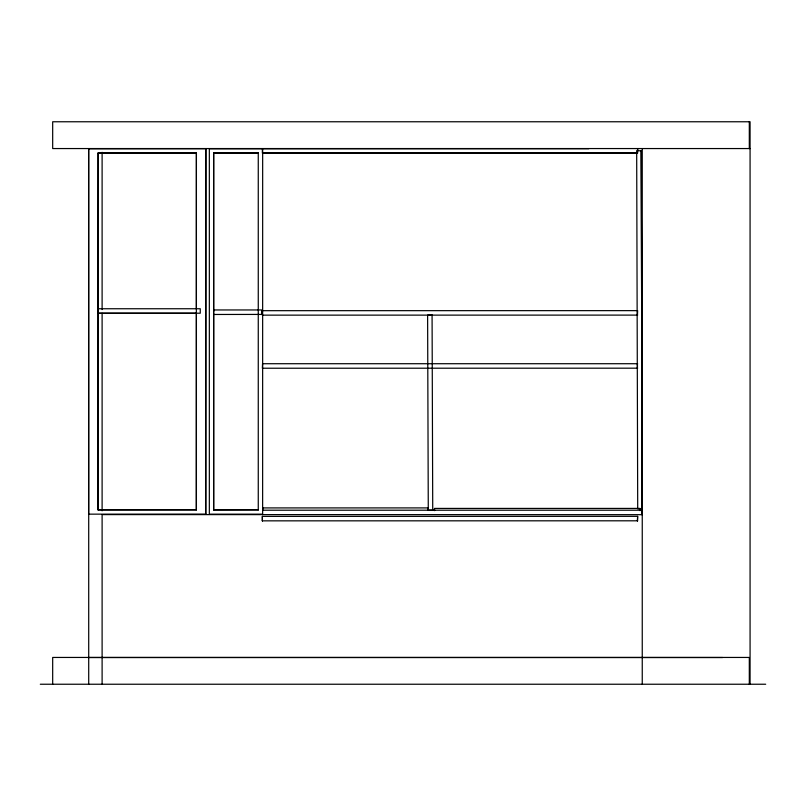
<?xml version="1.0" encoding="UTF-8"?>
<svg xmlns="http://www.w3.org/2000/svg" width="806" height="806" viewBox="0 0 806 806"><rect width="100%" height="100%" fill="white"/><g stroke="black" fill="none" stroke-linecap="round" stroke-linejoin="round"><path stroke-width="1.21" d="M205.832 514.087L88.62 514.157L88.62 148.798L205.842 148.727L205.752 514.157L205.842 148.727M196.402 312.567L196.402 509.805L98.06 509.866L98.141 153.019L196.402 153.019L196.402 308.799M98.06 509.866L98.141 312.567M196.473 313.262L98.02 313.262L98.141 153.019M196.311 509.866L196.402 153.019M262.555 514.157L209.338 514.157L209.338 148.798L588.854 148.707M213.62 509.866L258.343 509.805L213.62 509.866L213.62 153.09L258.343 153.019L213.62 153.09M213.701 509.805L213.701 313.826M213.701 311.307L213.701 153.019M258.263 509.866L258.263 153.09M642.17 514.671L642.251 510.138L642.17 514.671L102.11 514.601L102.11 684.234M98.06 308.748L200.251 308.748L200.251 313.212L98.06 313.212M262.665 148.707L262.635 514.601M262.555 510.208L642.17 510.208M262.363 148.606L262.363 153.069L637.455 153.069M637.455 315.156L637.637 310.642L262.363 310.683L262.363 315.146L637.637 315.106M637.455 363.768L637.455 368.231M262.363 516.384L262.363 520.847L262.363 516.384L637.637 516.344L637.455 520.847L637.637 516.344M641.223 150.772L642.17 508.808L641.223 150.772L636.68 150.762L637.707 508.788L642.251 508.798M750.164 148.556L52.682 148.556L52.682 121.766L750.074 121.766L750.074 684.234M262.555 153.029L637.637 153.029L637.637 148.566L637.455 150.843M98.06 153.09L196.321 153.09M637.637 363.718L262.555 363.718L262.363 368.231L637.637 368.181M262.635 507.921L428.278 507.911L428.278 510.138L427.613 315.106L432.157 315.126M98.141 509.805L196.402 509.805M432.328 510.138L434.847 510.138M639.742 510.138L642.251 510.138M262.363 520.847L637.637 520.807M88.71 657.525L722.589 657.525M40.3 684.234L765.7 684.234M428.188 510.208L432.731 510.228L432.076 315.106M749.308 121.766L749.308 148.556M749.308 684.234L749.308 657.444L52.682 657.444L52.682 684.234M642.251 148.556L642.251 684.234M639.994 510.641L639.994 508.415L434.444 508.415L434.444 510.641M262.645 507.911L262.645 510.138M102.11 152.324L102.11 309.564M102.11 313.333L102.11 510.823M88.71 148.556L88.71 684.234M213.62 309.957L261.789 309.957L261.789 314.421L213.62 314.471L213.62 309.957"/></g></svg>
